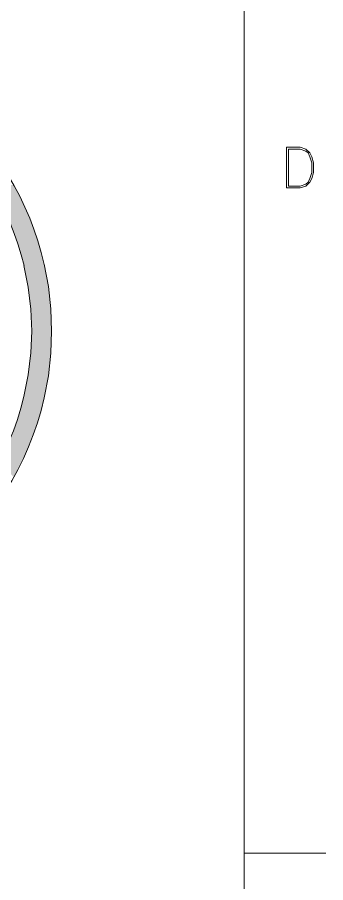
# Model space of a CAD drawing. Header units: inches. Extents: x 0 to 139, y 0 to 117.
# Drawn here: x 100.28 to 104.15, y 54.63 to 65.47 of the extents above; entities that cross this region are included whole.
import ezdxf

# ---------------------------------------------------------------- set-up
doc = ezdxf.new("R2010")
doc.units = ezdxf.units.IN
doc.header["$MEASUREMENT"] = 0
for name, color, linetype, lineweight in [('Color-3-Line_Weight-0', 3, 'Continuous', 0), ('Color-3-Line_Weight-20', 3, 'Continuous', 20), ('Color-7-Line_Weight-20', 7, 'Continuous', 20)]:
    doc.layers.add(name, color=color, linetype=linetype, lineweight=lineweight)

msp = doc.modelspace()

# ---------------------------------------------------------------- hatches: boundary and pattern name
at = {"layer": 'Color-3-Line_Weight-0'}
for points in [[(99.95, 63.368), (100.064, 63.162), (100.345, 63.162)], [(99.95, 63.368), (100.237, 63.368), (100.345, 63.162)], [(100.064, 63.162), (100.085, 63.124), (100.361, 63.124)], [(100.064, 63.162), (100.345, 63.162), (100.361, 63.124)], [(100.085, 63.124), (100.182, 62.908), (100.453, 62.908)], [(100.085, 63.124), (100.361, 63.124), (100.453, 62.908)], [(100.182, 62.908), (100.199, 62.876), (100.464, 62.876)], [(100.182, 62.908), (100.453, 62.908), (100.464, 62.876)], [(100.199, 62.876), (100.285, 62.643), (100.55, 62.643)], [(100.199, 62.876), (100.464, 62.876), (100.55, 62.643)], [(100.285, 62.643), (100.291, 62.621), (100.556, 62.621)], [(100.285, 62.643), (100.55, 62.643), (100.556, 62.621)], [(100.291, 62.621), (100.361, 62.373), (100.62, 62.373)], [(100.291, 62.621), (100.556, 62.621), (100.62, 62.373)], [(100.361, 62.373), (100.366, 62.357), (100.626, 62.357)], [(100.361, 62.373), (100.62, 62.373), (100.626, 62.357)], [(100.366, 62.357), (100.42, 62.097), (100.674, 62.097)], [(100.366, 62.357), (100.626, 62.357), (100.674, 62.097)], [(100.42, 62.097), (100.42, 62.086), (100.674, 62.086)], [(100.42, 62.097), (100.674, 62.097), (100.674, 62.086)], [(100.42, 62.086), (100.453, 61.816), (100.702, 61.816)], [(100.42, 62.086), (100.674, 62.086), (100.702, 61.816)], [(100.453, 61.816), (100.453, 61.81), (100.702, 61.81)], [(100.453, 61.816), (100.702, 61.816), (100.702, 61.81)], [(100.453, 61.81), (100.464, 61.535), (100.712, 61.535)], [(100.453, 61.81), (100.702, 61.81), (100.712, 61.535)], [(100.464, 61.535), (100.453, 61.264), (100.702, 61.264)], [(100.464, 61.535), (100.712, 61.535), (100.702, 61.264)], [(100.453, 61.259), (100.42, 60.989), (100.674, 60.989)], [(100.453, 61.264), (100.453, 61.259), (100.702, 61.259)], [(100.453, 61.264), (100.702, 61.264), (100.702, 61.259)], [(100.453, 61.259), (100.702, 61.259), (100.674, 60.989)], [(100.42, 60.978), (100.366, 60.718), (100.626, 60.718)], [(100.42, 60.989), (100.42, 60.978), (100.674, 60.978)], [(100.42, 60.989), (100.674, 60.989), (100.674, 60.978)], [(100.42, 60.978), (100.674, 60.978), (100.626, 60.718)], [(100.361, 60.702), (100.291, 60.453), (100.556, 60.453)], [(100.366, 60.718), (100.361, 60.702), (100.62, 60.702)], [(100.361, 60.702), (100.62, 60.702), (100.556, 60.453)], [(100.366, 60.718), (100.626, 60.718), (100.62, 60.702)], [(100.285, 60.432), (100.199, 60.199), (100.464, 60.199)], [(100.291, 60.453), (100.285, 60.432), (100.55, 60.432)], [(100.285, 60.432), (100.55, 60.432), (100.464, 60.199)], [(100.291, 60.453), (100.556, 60.453), (100.55, 60.432)], [(100.182, 60.167), (100.085, 59.951), (100.361, 59.951)], [(100.199, 60.199), (100.182, 60.167), (100.453, 60.167)], [(100.182, 60.167), (100.453, 60.167), (100.361, 59.951)], [(100.199, 60.199), (100.464, 60.199), (100.453, 60.167)], [(100.085, 59.951), (100.064, 59.913), (100.345, 59.913)], [(100.085, 59.951), (100.361, 59.951), (100.345, 59.913)], [(100.064, 59.913), (100.345, 59.913), (100.237, 59.707)]]:
    msp.add_hatch(color=256, dxfattribs=at).paths.add_polyline_path(points)

# ---------------------------------------------------------------- linework, layer by layer
at = {"layer": 'Color-3-Line_Weight-0', "linetype": 'Continuous'}
msp.add_lwpolyline([(100.62, 60.702), (100.674, 60.978), (100.702, 61.259), (100.712, 61.535), (100.702, 61.816), (100.674, 62.097), (100.62, 62.373)], dxfattribs=at)
for centre, start, end in [((96.964, 61.536), 12.8882, 85.6828), ((96.964, 61.539), 270.0211, 347.112)]:
    msp.add_arc(centre, 3.751, start, end, dxfattribs=at)
at = {"layer": 'Color-3-Line_Weight-20', "linetype": 'Continuous'}
msp.add_lwpolyline([(100.366, 60.718), (100.42, 60.989), (100.453, 61.264), (100.464, 61.535), (100.453, 61.81), (100.42, 62.086), (100.366, 62.357)], dxfattribs=at)
for centre, start, end in [((96.957, 61.531), 13.605, 85.3557), ((96.957, 61.545), 270.1402, 346.3752)]:
    msp.add_arc(centre, 3.508, start, end, dxfattribs=at)
at = {"layer": 'Color-7-Line_Weight-20', "linetype": 'Continuous'}
msp.add_line((103.124, 54.998), (104.146, 54.998), dxfattribs=at)
for points in [[(1.622, 1.746), (103.124, 1.746), (103.124, 72.5), (1.622, 72.5)], [(103.654, 63.33), (103.827, 63.33), (103.897, 63.351), (103.946, 63.4), (103.973, 63.449), (103.994, 63.524), (103.994, 63.643), (103.973, 63.719), (103.946, 63.768), (103.897, 63.816), (103.827, 63.838), (103.654, 63.838)], [(103.681, 63.351), (103.827, 63.351), (103.897, 63.378), (103.924, 63.4), (103.946, 63.449), (103.973, 63.524), (103.973, 63.643), (103.946, 63.719), (103.924, 63.768), (103.897, 63.789), (103.827, 63.816), (103.681, 63.816)]]:
    msp.add_lwpolyline(points, close=True, dxfattribs=at)

doc.saveas('drawing.dxf')
